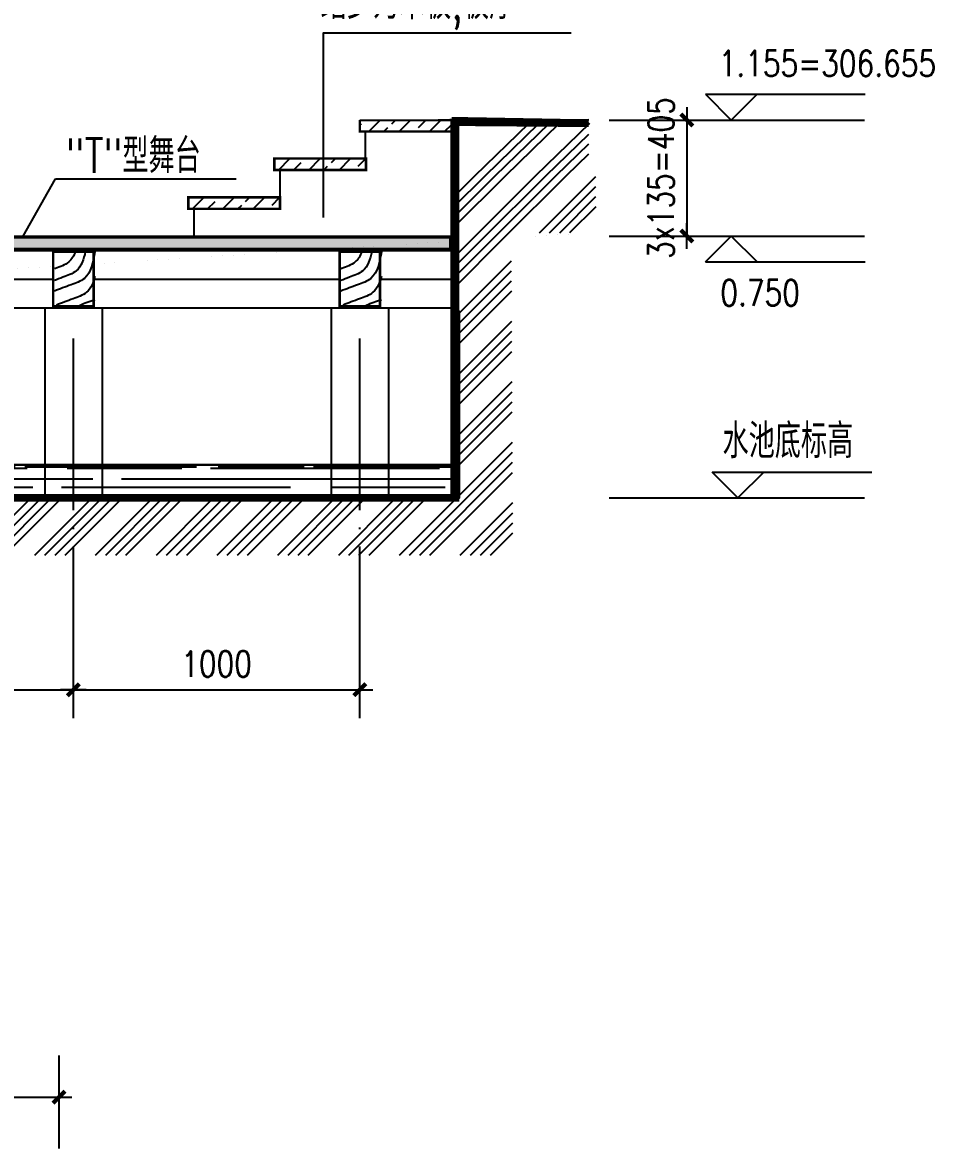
# Model space of a CAD drawing. Extents: x 568674 to 592610, y -115345 to -96707.
# Drawn here: x 589114 to 592294, y -105536 to -101607 of the extents above; entities that cross this region are included whole.
import ezdxf
from ezdxf.enums import TextEntityAlignment as Align

# ---------------------------------------------------------------- set-up
doc = ezdxf.new("R2010")
doc.units = 0
doc.header["$LTSCALE"] = 300
doc.header["$MEASUREMENT"] = 0
doc.header["$PDMODE"] = 3
doc.linetypes.add('DOTE', pattern=[2.4200000000000004, 2, -0.2, 0.02, -0.2])
doc.layers.get('0').update_dxf_attribs({"linetype": 'CONTINUOUS'})
doc.layers.get('DEFPOINTS').update_dxf_attribs({"linetype": 'CONTINUOUS'})
for name, color, linetype in [('AXIS', 3, 'CONTINUOUS'), ('DOTE', 1, 'DOTE'), ('PUB_DIM', 200, 'CONTINUOUS'), ('PUB_TEXT', 7, 'CONTINUOUS'), ('柱', 2, 'CONTINUOUS'), ('路沿', 72, 'CONTINUOUS'), ('铺地', 52, 'CONTINUOUS')]:
    doc.layers.add(name, color=color, linetype=linetype)
doc.styles.add('_HT', font='txt.shx', dxfattribs={"width": 0.8, "bigfont": 'HT.shx'})
doc.styles.add('DIM_FONT', font='SIMPLEX.shx', dxfattribs={"width": 0.8})
doc.dimstyles.new('AXIS30', dxfattribs={"dimscale": 0.3, "dimtxt": 300, "dimasz": 1, "dimexe": 250, "dimexo": 300, "dimgap": 150, "dimtad": 1, "dimdec": 0, "dimzin": 0, "dimtxsty": 'DIM_FONT', "dimblk": '_DIMX', "dimblk1": 'DOTSMALL', "dimblk2": 'DOTSMALL', "dimcen": 150, "dimse1": 1, "dimse2": 1, "dimclrt": 7, "dimazin": 3, "dimtfac": 150, "dimtdec": 0, "dimtix": 1, "dimtmove": 0, "dimatfit": 3, "dimtolj": 1, "dimtzin": 0})

# ---------------------------------------------------------------- blocks, each defined once
blk = doc.blocks.new('_DIMX')
blk.add_line((-150, 0), (150, 0))
at = {"const_width": 50}
blk.add_lwpolyline([(-70, -70), (70, 70)], dxfattribs=at)
blk = doc.blocks.new('*D136')
at = {"color": 0, "linetype": 'BYBLOCK'}
blk.add_line((587792.2675962078, -111385.446850172), (589291.6675962077, -111385.446850172), dxfattribs=at)
at = {"layer": 'DEFPOINTS', "color": 0, "linetype": 'BYBLOCK'}
for p in [(589291.9675962077, -111385.446850172), (587791.9675962077, -112385.446850172), (589291.9675962077, -112385.446850172)]:
    blk.add_point(p, dxfattribs=at)
at = {"color": 0, "linetype": 'BYBLOCK', "xscale": 0.3, "yscale": 0.3, "zscale": 0.3, "rotation": 180}
blk.add_blockref('_DIMX', (587791.9675962077, -111385.446850172), dxfattribs=at)
at = {"color": 0, "linetype": 'BYBLOCK', "xscale": 0.3, "yscale": 0.3, "zscale": 0.3}
blk.add_blockref('_DIMX', (589291.9675962077, -111385.446850172), dxfattribs=at)
at = {"color": 7, "linetype": 'BYBLOCK', "insert": (588541.9675962077, -111295.446850172), "char_height": 90, "attachment_point": 5, "style": 'DIM_FONT'}
blk.add_mtext('\\A1;1500', dxfattribs=at)
blk = doc.blocks.new('_DOTSMALL')
at = {"color": 0, "linetype": 'BYBLOCK', "const_width": 0.5}
blk.add_lwpolyline([(-0.0625, 0, 1), (0.0625, 0, 1)], format="xyb", close=True, dxfattribs=at)
blk = doc.blocks.new('*D137')
at = {"color": 0, "linetype": 'BYBLOCK'}
blk.add_line((589292.2675962078, -111385.446850172), (590291.6675962077, -111385.446850172), dxfattribs=at)
at = {"layer": 'DEFPOINTS', "color": 0, "linetype": 'BYBLOCK'}
for p in [(590291.9675962077, -111385.446850172), (589291.9675962077, -112385.446850172), (590291.9675962077, -112385.446850172)]:
    blk.add_point(p, dxfattribs=at)
at = {"color": 0, "linetype": 'BYBLOCK', "xscale": 0.3, "yscale": 0.3, "zscale": 0.3, "rotation": 180}
blk.add_blockref('_DIMX', (589291.9675962077, -111385.446850172), dxfattribs=at)
at = {"color": 0, "linetype": 'BYBLOCK', "xscale": 0.3, "yscale": 0.3, "zscale": 0.3}
blk.add_blockref('_DIMX', (590291.9675962077, -111385.446850172), dxfattribs=at)
at = {"color": 7, "linetype": 'BYBLOCK', "insert": (589791.9675962077, -111295.446850172), "char_height": 90, "attachment_point": 5, "style": 'DIM_FONT'}
blk.add_mtext('\\A1;1000', dxfattribs=at)
blk = doc.blocks.new('*D139')
at = {"color": 0, "linetype": 'BYBLOCK'}
for p, q in [((591433.4162603344, -101946.7374219616), (591433.4162603344, -101946.4374219616)), ((591433.4162603344, -101947.0374219616), (591433.4162603344, -102352.0374219616)), ((591433.4162603344, -102352.3374219616), (591433.4162603344, -102352.6374219616))]:
    blk.add_line(p, q, dxfattribs=at)
at = {"layer": 'DEFPOINTS', "color": 0, "linetype": 'BYBLOCK'}
for p in [(590433.4162603344, -101947.0374219616), (590433.4162603344, -102352.0374219616), (591433.4162603344, -102352.0374219616)]:
    blk.add_point(p, dxfattribs=at)
at = {"color": 0, "linetype": 'BYBLOCK', "xscale": 0.3, "yscale": 0.3, "zscale": 0.3}
for p, rotation in [((591433.4162603344, -101947.0374219616), 270), ((591433.4162603344, -102352.0374219616), 90)]:
    blk.add_blockref('_DIMX', p, dxfattribs=dict(at, rotation=rotation))
at = {"color": 7, "linetype": 'BYBLOCK', "insert": (591343.4162603344, -102149.5374219616), "char_height": 90, "attachment_point": 5, "rotation": 90, "style": 'DIM_FONT'}
blk.add_mtext('\\A1;3x135=405', dxfattribs=at)
blk = doc.blocks.new('*D183')
at = {"color": 0, "linetype": 'BYBLOCK'}
blk.add_line((587792.2684270476, -105357.1025344207), (589241.6684270476, -105357.1025344207), dxfattribs=at)
at = {"layer": 'DEFPOINTS', "color": 0, "linetype": 'BYBLOCK'}
for p in [(587791.9684270476, -104357.1025344207), (589241.9684270476, -104357.1025344207), (589241.9684270476, -105357.1025344207)]:
    blk.add_point(p, dxfattribs=at)
at = {"color": 0, "linetype": 'BYBLOCK', "xscale": 0.3, "yscale": 0.3, "zscale": 0.3, "rotation": 180}
blk.add_blockref('_DIMX', (587791.9684270476, -105357.1025344207), dxfattribs=at)
at = {"color": 0, "linetype": 'BYBLOCK', "xscale": 0.3, "yscale": 0.3, "zscale": 0.3}
blk.add_blockref('_DIMX', (589241.9684270476, -105357.1025344207), dxfattribs=at)
at = {"color": 7, "linetype": 'BYBLOCK', "insert": (588516.9684270476, -105267.1025344207), "char_height": 90, "attachment_point": 5, "style": 'DIM_FONT'}
blk.add_mtext('\\A1;1450', dxfattribs=at)

msp = doc.modelspace()

# ---------------------------------------------------------------- hatches: boundary and pattern name
at = {"layer": '柱'}
h = msp.add_hatch(dxfattribs=at)
h.set_pattern_fill('ANSI33', color=256, scale=300, style=0)
h.set_pattern_definition([(45, (0, 195), (-53.03300858899106, 53.03300858899107), []), (45, (53.0330085, 195), (-53.03300858899106, 53.03300858899107), [37.5, -18.75])])
h.paths.add_polyline_path([(590291.9695833116, -101987.0418547454), (590611.9695833117, -101987.0418547454), (590611.7695883116, -101947.0428547205), (590291.9695833117, -101947.0428547195)])
h = msp.add_hatch(dxfattribs=at)
h.set_pattern_fill('ANSI33', color=256, scale=300, style=0)
h.set_pattern_definition([(45, (1.550979340798222, 165.5977048553177), (-53.03300858899106, 53.03300858899107), []), (45, (54.58398784079822, 165.5977048553177), (-53.03300858899106, 53.03300858899107), [37.5, -18.75])])
h.paths.add_polyline_path([(589993.5205626525, -102121.4441498901), (590313.5205626526, -102121.4441498894), (590313.5205626526, -102081.4441498901), (589993.5205626525, -102081.4441498901)])
h = msp.add_hatch(dxfattribs=at)
h.set_pattern_fill('ANSI34', color=256, scale=200, style=0)
h.set_pattern_definition([(45, (25, 7650), (-106.0660171779821, 106.0660171779821), []), (45, (60.355339, 7650), (-106.0660171779821, 106.0660171779821), []), (45, (95.7106782, 7650), (-106.0660171779821, 106.0660171779821), []), (45, (131.0660172, 7650), (-106.0660171779821, 106.0660171779821), [])])
edge = h.paths.add_edge_path()
edge.add_line((578602.7225310652, -103315.5415603147), (578602.7225310652, -103115.5418547454))
edge.add_line((578602.7225310652, -103315.5415603147), (586269.9695833118, -103302.3853292254))
edge.add_line((586269.9695833118, -103302.3853292254), (586269.9695833119, -103465.5418547454))
edge.add_line((586269.9695833119, -103465.5418547454), (590826.472083296, -103465.5418547454))
edge.add_line((590826.472083296, -103465.5418547454), (590820.8499987855, -102341.1249526524))
edge.add_line((590820.8499987855, -102341.1249526524), (591116.651628498, -102339.6459445039))
edge.add_line((578602.3793515216, -103115.5418547454), (586469.9695833116, -103102.0418547454))
edge.add_line((586469.9695833116, -103102.0418547454), (586469.9695833117, -103265.5418547454))
edge.add_line((586469.9695833117, -103265.5418547454), (590625.4695833117, -103265.5418547454))
edge.add_line((590625.4695833117, -103265.5418547454), (590619.8525112385, -102142.1274401058))
edge.add_line((590619.8525112385, -102142.1274401058), (591115.6516409977, -102139.648444457))
edge.add_line((591116.651628498, -102339.6459445039), (591115.6516409977, -102139.648444457))
h = msp.add_hatch(dxfattribs=at)
h.set_pattern_fill('ANSI33', color=256, scale=300, style=0)
h.set_pattern_definition([(45, (-298.4490206593182, 29.99900002592767), (-53.03300858899106, 53.03300858899107), []), (45, (-245.4160121593182, 29.99900002592767), (-53.03300858899106, 53.03300858899107), [37.5, -18.75])])
h.paths.add_polyline_path([(589693.5205626524, -102257.0428547195), (590013.5205626525, -102257.0428547188), (590013.5205626525, -102217.0428547195), (589693.5205626524, -102217.0428547195)])
h = msp.add_hatch(dxfattribs=at)
h.set_pattern_fill('ANSI33', color=256, scale=300, style=0)
h.set_pattern_definition([(45, (0, 0), (-53.03300858899106, 53.03300858899107), []), (45, (53.0330085, 0), (-53.03300858899106, 53.03300858899107), [37.5, -18.75])])
h.paths.add_polyline_path([(581221.4695833117, -102397.5418547455), (581221.4695833117, -102356.5418547455), (590607.4695833118, -102356.5418547413), (590607.4695833118, -102397.5418547454)])
h = msp.add_hatch(dxfattribs=at)
h.set_pattern_fill('AR-RROOF', color=256, scale=100, style=0)
h.set_pattern_definition([(0, (0, 0), (220, 100), [1500, -200, 500, -100]), (0, (133, 50), (-100, 133), [300, -33, 600, -75]), (0, (50, 85), (520, 67), [800, -140, 400, -100])])
h.paths.add_polyline_path([(586483.4695833116, -103150.5418547454), (586483.4695833116, -103265.5418547454), (590611.9695833117, -103265.5418547454), (590611.9695833117, -103150.5418547454)])

# ---------------------------------------------------------------- linework, layer by layer
at = {"layer": 'AXIS'}
for p, q in [((590611.9695833117, -101987.0418547454), (590611.9695833117, -101947.0418547454)), ((591162.4225850807, -101947.0418547454), (592053.3724171823, -101947.0418547454)), ((590311.9695833114, -102082.0428547195), (590056.3707622108, -102082.0428547195)), ((590011.9695833112, -102217.6415595489), (589756.3707622107, -102217.6415595489)), ((590011.9695833117, -102352.0418547415), (590051.9695833117, -102352.0418547415)), ((591162.4225850807, -102352.0418547454), (592053.3724171823, -102352.0418547454)), ((591162.4225850807, -103265.5418547454), (592053.3724171823, -103265.5418547454)), ((589241.9695833118, -105536.4706850817), (589241.9695833118, -105212.0750071002))]:
    msp.add_line(p, q, dxfattribs=at)
msp.add_lwpolyline([(581216.9695833116, -102402.0418547454), (581216.9695833116, -102352.0418547455), (590611.9695833118, -102352.0418547413), (590611.9695833118, -102402.0418547455)], close=True, dxfattribs=at)
at = {"layer": 'DOTE'}
for p, q in [((589291.9695833117, -104035.1453604908), (589291.9695833117, -102707.0291401394)), ((590291.9695833117, -104035.1453604908), (590291.9695833117, -102707.0291401394))]:
    msp.add_line(p, q, dxfattribs=at)
at = {"layer": 'PUB_DIM'}
for p, q in [((591498.4320057625, -101857.2948874061), (591678.4320057625, -101857.2948874061)), ((591498.4320057625, -101857.2948874061), (591588.4320057625, -101947.2948874061)), ((591678.4320057625, -101857.2948874061), (591588.4320057625, -101947.2948874061)), ((591678.4320057625, -101857.2948874061), (592055.5748629053, -101857.2948874061)), ((589116.9956078309, -102352.2948874061), (589229.7216291478, -102152.4116944496)), ((589229.7216291478, -102152.4116944496), (589859.9218249534, -102152.4116944496)), ((591498.4320057625, -102442.2948874061), (591588.4320057625, -102352.2948874061)), ((591678.4320057625, -102442.2948874061), (591588.4320057625, -102352.2948874061)), ((591498.4320057625, -102442.2948874061), (591678.4320057625, -102442.2948874061)), ((591678.4320057625, -102442.2948874061), (592055.5748629053, -102442.2948874061)), ((591611.7564485945, -103265.5418547454), (591521.7564485945, -103175.5418547454)), ((591521.7564485945, -103175.5418547454), (591701.7564485945, -103175.5418547454)), ((591701.7564485945, -103175.5418547454), (591611.7564485945, -103265.5418547454)), ((591701.7564485945, -103175.5418547454), (592078.8993057373, -103175.5418547454))]:
    msp.add_line(p, q, dxfattribs=at)
at = {"layer": '柱'}
for p, q in [((590693.2168248562, -102141.7606185378), (590881.4264298098, -101959.1947392619)), ((590728.7498288763, -102141.5829535176), (590916.9594338299, -101959.0170742418)), ((590764.2828330974, -102141.4052884966), (590952.4924380509, -101958.8394092207)), ((590799.8158371176, -102141.2276234764), (590988.0254420711, -101958.6617442006)), ((590906.4148493346, -102140.6946284153), (591094.6244542882, -101958.1287491395)), ((590941.9478533547, -102140.5169633952), (591090.719140154, -101996.2067896811)), ((590977.4808575759, -102140.3392983742), (591090.719140154, -102030.496622536)), ((591013.013861596, -102140.161633354), (591090.719140154, -102064.7864551965)), ((589191.9695833117, -102602.0418547454), (589191.9695833117, -103265.5418547454)), ((589391.9695833117, -102602.0418547454), (589391.9695833117, -103265.5418547454)), ((590191.9695833117, -102602.0418547454), (590191.9695833117, -103265.5418547454)), ((590391.9695833117, -102602.0418547454), (590391.9695833117, -103265.5418547454)), ((586483.4695833116, -103150.5418547454), (590611.9695833117, -103150.5418547454))]:
    msp.add_line(p, q, dxfattribs=at)
for points in [[(590164.9512916224, -102287.0418547451), (590164.9512916224, -101642.552550867), (591029.130706976, -101642.552550867)], [(578602.3793515216, -103102.0418547454), (586469.9695833116, -103102.0418547454), (586469.9695833117, -103265.5418547454), (590639.4198036308, -103265.5418547454), (590639.4198036308, -102615.5418547454), (590625.4695833118, -102615.5418547454), (590625.4695833118, -102388.5418547454), (590625.4695833118, -102388.5418547455), (590625.4695833146, -101960.4745234944), (591090.719140154, -101958.1482757102)], [(590611.9695833117, -103265.5418547454), (590611.9695833117, -102602.0418547454), (590611.9695833118, -102602.0418547454), (590611.9695833118, -102402.0418547454), (590611.9695833118, -102402.0418547455), (590611.9695833146, -101947.0418547454), (591090.6516409977, -101944.648444457)]]:
    msp.add_lwpolyline(points, dxfattribs=at)
at = {"layer": '柱', "const_width": 9}
for points in [[(590291.9695833116, -101987.0418547454), (590611.9695833117, -101987.0418547454), (590611.7695883116, -101947.0428547205), (590291.9695833117, -101947.0428547195)], [(589993.5205626525, -102121.4441498901), (590313.5205626526, -102121.4441498894), (590313.5205626526, -102081.4441498901), (589993.5205626525, -102081.4441498901)], [(589693.5205626524, -102257.0428547195), (590013.5205626525, -102257.0428547188), (590013.5205626525, -102217.0428547195), (589693.5205626524, -102217.0428547195)], [(581221.4695833117, -102397.5418547455), (581221.4695833117, -102356.5418547455), (590607.4695833118, -102356.5418547413), (590607.4695833118, -102397.5418547454)], [(589221.4695833116, -102406.5418547455), (589362.4695833116, -102406.5418547455), (589362.4695833116, -102597.5418547455), (589221.4695833116, -102597.5418547455)], [(590221.4695833116, -102406.5418547455), (590362.4695833116, -102406.5418547455), (590362.4695833116, -102597.5418547455), (590221.4695833116, -102597.5418547455)]]:
    msp.add_lwpolyline(points, close=True, dxfattribs=at)
at = {"layer": '柱'}
msp.add_lwpolyline([(586483.4695833116, -103150.5418547454), (586483.4695833116, -103265.5418547454), (590611.9695833117, -103265.5418547454), (590611.9695833117, -103150.5418547454)], close=True, dxfattribs=at)
for points, knots in [([(589366.9695833116, -102406.5418547454), (589360.7427887513, -102442.9751231525), (589351.2974940377, -102498.2399876264), (589280.1023626372, -102523.3001966184), (589244.8628044801, -102536.7976754296), (589225.9695833116, -102544.151808894)], [0, 0, 0, 0, 99.96658270670981, 151.6372229768006, 213.1386165652899, 213.1386165652899, 213.1386165652899, 213.1386165652899]), ([(589333.6115843195, -102406.5418547455), (589328.096439936, -102433.4502288878), (589314.6370479207, -102474.8968811598), (589261.7815951513, -102493.5016462149), (589235.6085876442, -102503.2943625234), (589225.9695833116, -102506.9577191833)], [24.1576578930116, 24.1576578930116, 24.1576578930116, 24.1576578930116, 99.96658270670981, 151.6372229768006, 182.3923273093483, 182.3923273093483, 182.3923273093483, 182.3923273093483]), ([(589299.0202386897, -102406.5418547455), (589293.7722045921, -102420.8398277949), (589278.231967328, -102447.5429731197), (589244.7602952076, -102459.3247773266), (589227.0180976861, -102465.8274263411), (589225.9695833115, -102466.2126157513)], [54.68435971211878, 54.68435971211878, 54.68435971211878, 54.68435971211878, 99.96658270670981, 151.6372229768006, 154.8893280789483, 154.8893280789483, 154.8893280789483, 154.8893280789483]), ([(590366.9695833116, -102406.5418547454), (590360.7427887513, -102442.9751231525), (590351.2974940377, -102498.2399876264), (590280.1023626372, -102523.3001966184), (590244.8628044801, -102536.7976754296), (590225.9695833116, -102544.151808894)], [0, 0, 0, 0, 99.96658270670981, 151.6372229768006, 213.1386165652899, 213.1386165652899, 213.1386165652899, 213.1386165652899]), ([(590333.6115843195, -102406.5418547455), (590328.096439936, -102433.4502288878), (590314.6370479207, -102474.8968811598), (590261.7815951513, -102493.5016462149), (590235.6085876442, -102503.2943625234), (590225.9695833116, -102506.9577191833)], [24.1576578930116, 24.1576578930116, 24.1576578930116, 24.1576578930116, 99.96658270670981, 151.6372229768006, 182.3923273093483, 182.3923273093483, 182.3923273093483, 182.3923273093483]), ([(590299.0202386897, -102406.5418547455), (590293.7722045921, -102420.8398277949), (590278.231967328, -102447.5429731197), (590244.7602952076, -102459.3247773266), (590227.0180976861, -102465.8274263411), (590225.9695833115, -102466.2126157513)], [54.68435971211878, 54.68435971211878, 54.68435971211878, 54.68435971211878, 99.96658270670981, 151.6372229768006, 154.8893280789483, 154.8893280789483, 154.8893280789483, 154.8893280789483]), ([(589366.9695833115, -102492.2464706665), (589361.4945172048, -102514.8946851077), (589346.9678972529, -102551.0751955244), (589287.2508538202, -102572.0951944958), (589252.0112956632, -102585.592673307), (589233.1180744946, -102592.9468067714)], [34.36223435716495, 34.36223435716495, 34.36223435716495, 34.36223435716495, 99.96658270670981, 151.6372229768006, 213.1386165652899, 213.1386165652899, 213.1386165652899, 213.1386165652899]), ([(590366.9695833115, -102492.2464706665), (590361.4945172048, -102514.8946851077), (590346.9678972529, -102551.0751955244), (590287.2508538202, -102572.0951944958), (590252.0112956632, -102585.592673307), (590233.1180744946, -102592.9468067714)], [34.36223435716495, 34.36223435716495, 34.36223435716495, 34.36223435716495, 99.96658270670981, 151.6372229768006, 213.1386165652899, 213.1386165652899, 213.1386165652899, 213.1386165652899])]:
    msp.add_open_spline(points, degree=3, knots=knots, dxfattribs=at)
for points in [[(589366.9695833115, -102574.0444286473), (589348.8858360867, -102580.7070176092), (589331.3989441398, -102587.4140868155), (589314.1269307181, -102594.1371697016)], [(590366.9695833115, -102574.0444286473), (590348.8858360867, -102580.7070176092), (590331.3989441398, -102587.4140868155), (590314.1269307181, -102594.1371697016)]]:
    msp.add_open_spline(points, degree=3, dxfattribs=at)
at = {"layer": '路沿'}
for p, q in [((590611.9695833117, -101947.0418547454), (591090.6516409977, -101944.648444457)), ((590611.9695833118, -102402.0418547455), (590611.9695833117, -101947.0418547454)), ((590611.9695833117, -103265.5418547454), (590611.9695833117, -102602.0418547454))]:
    msp.add_line(p, q, dxfattribs=at)
at = {"layer": '铺地'}
for p, q in [((590291.9695833117, -101947.0418547454), (590611.9695833117, -101947.0418547454)), ((590291.9695833116, -101987.0418547454), (590291.9695833117, -101947.0418547454)), ((590291.9695833117, -101987.0418547454), (590611.9695833117, -101987.0418547454)), ((590311.9695833114, -102081.4441498901), (590311.9695833111, -101987.0418547454)), ((589993.5205626525, -102081.4441498901), (590313.5205626525, -102081.4441498901)), ((589993.5205626525, -102121.4441498901), (589993.5205626525, -102081.4441498901)), ((589993.5205626525, -102121.4441498901), (590313.5205626526, -102121.4441498902)), ((590013.5205626525, -102217.0428547195), (590013.5205626525, -102121.4441498901)), ((589693.5205626524, -102217.0428547195), (590013.5205626524, -102217.0428547195)), ((589693.5205626524, -102257.0428547195), (589693.5205626524, -102217.0428547195)), ((589693.5205626524, -102257.0428547195), (590013.5205626525, -102257.0428547196)), ((589713.5205626524, -102352.6415595489), (589713.5205626524, -102257.0428547195)), ((581216.9695833116, -102352.0418547454), (590611.9695833118, -102352.0418547454)), ((581216.9695833116, -102402.0418547454), (590611.9695833118, -102402.0418547454)), ((590611.9695833118, -102402.0418547454), (590611.9695833118, -102602.0418547454)), ((588362.4695833116, -102502.0418547454), (589221.4695833116, -102502.0418547454)), ((589362.4695833116, -102502.0418547454), (590221.4695833116, -102502.0418547454)), ((590362.4695833116, -102502.0418547454), (590611.9695833118, -102502.0418547454)), ((581216.9695833116, -102602.0418547454), (590611.9695833118, -102602.0418547454))]:
    msp.add_line(p, q, dxfattribs=at)
at = {"layer": '铺地', "const_width": 27}
for points in [[(590625.4695833117, -103265.5418547454), (590625.4695833118, -102615.5418547454), (590625.4695833118, -102615.5418547454), (590625.4695833118, -102388.5418547454), (590625.4695833118, -102388.5418547455), (590625.4695833146, -101960.4745234944), (591090.719140154, -101958.1482757102)], [(586456.4695833117, -103265.5418547454), (590639.4198036308, -103265.5418547454)]]:
    msp.add_lwpolyline(points, dxfattribs=at)

# ---------------------------------------------------------------- texts
at = {"layer": 'PUB_DIM', "style": 'DIM_FONT', "width": 0.8}
for s, p in [('1.155=306.655', (592303.406591115, -101794.2948874061)), ('0.750', (591827.8320057625, -102595.2948874061))]:
    msp.add_text(s, height=90, dxfattribs=at).set_placement(p, align=Align.RIGHT)
at = {"layer": 'PUB_TEXT', "style": '_HT', "width": 0.8}
for s, p in [('踏步为木板,板厚', (590154.874770407, -101595.0809771054)), ('"T"型舞台', (589265.6508232312, -102131.7540452526)), ('水池底标高', (591557.8516436956, -103127.2692602009))]:
    msp.add_text(s, height=120, dxfattribs=at).set_placement(p)

# ---------------------------------------------------------------- dimensions: what is measured, and where the dimension line sits
at = {"layer": 'PUB_DIM'}
dim = msp.add_aligned_dim(p1=(590433.4162603344, -101947.0374219616), p2=(590433.4162603344, -102352.0374219616), distance=1000, text='3x135=405', dimstyle='AXIS30', dxfattribs=at)
dim.commit()
dim.dimension.update_dxf_attribs({"geometry": '*D139', "text_midpoint": (591343.4162603344, -102149.5374219616)})
for p1, p2, picture, middle in [((587791.9675962077, -104935.446850172), (589291.9675962077, -104935.446850172), '*D136', (588541.9675962077, -103845.446850172)), ((589291.9675962077, -104935.446850172), (590291.9675962077, -104935.446850172), '*D137', (589791.9675962077, -103845.446850172))]:
    dim = msp.add_aligned_dim(p1=p1, p2=p2, distance=1000, dimstyle='AXIS30', dxfattribs=at)
    dim.commit()
    dim.dimension.update_dxf_attribs({"geometry": picture, "text_midpoint": middle, "insert": (0, 7450)})
dim = msp.add_aligned_dim(p1=(587791.9684270476, -104357.1025344207), p2=(589241.9684270476, -104357.1025344207), distance=-1000, dimstyle='AXIS30', dxfattribs=at)
dim.commit()
dim.dimension.update_dxf_attribs({"geometry": '*D183', "text_midpoint": (588516.9684270476, -105267.1025344207)})

doc.saveas('drawing.dxf')
